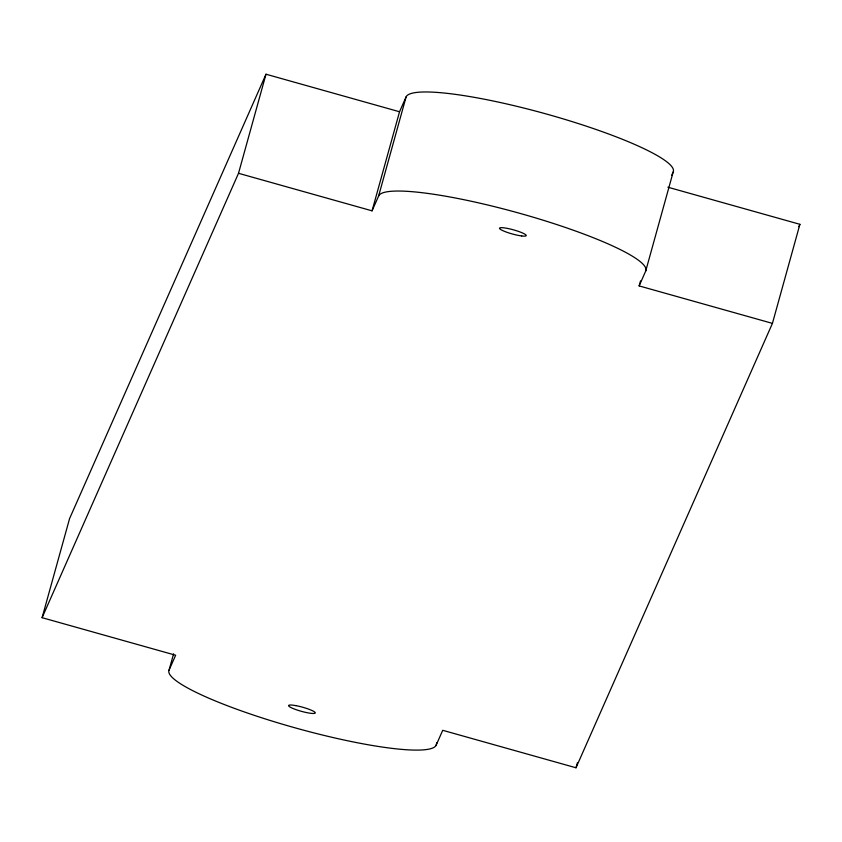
<?xml version="1.0" encoding="UTF-8"?>
<svg xmlns="http://www.w3.org/2000/svg" width="842" height="842" viewBox="0 0 842 842"><rect width="100%" height="100%" fill="white"/><g stroke="black" fill="none" stroke-linecap="round" stroke-linejoin="round"><path stroke-width="1.26" d="M772.43 323.381L576.002 767.778L442.724 730.309L436.145 745.191A138.751 21.471 15.5 0 1 293.837 727.488A138.751 21.471 15.5 0 1 169.063 670.116L175.641 655.234L42.1 617.691L69.57 518.619L265.998 74.222L399.54 111.765L406.107 96.883A138.751 21.471 15.5 0 1 548.426 114.586A138.751 21.471 15.5 0 1 673.2 171.957L645.719 271.029L639.141 285.912L772.43 323.381L799.9 224.309L667.874 187.198M42.1 617.691L238.518 173.294L265.998 74.222M169.063 670.116L173.589 653.813M238.518 173.294L372.059 210.837L399.54 111.765M372.059 210.837L378.637 195.954L406.107 96.883M436.145 745.191L436.851 742.686M639.141 285.912L640.541 280.902M576.002 767.778L577.402 762.768M671.674 175.399L673.2 171.957M798.837 226.709L799.9 224.309M378.637 195.954A138.751 21.471 15.5 0 1 520.945 213.657A138.751 21.471 15.5 0 1 645.719 271.029M521.703 235.96L518.798 235.497A13.872 2.147 15.5 0 1 505.442 231.75L502.821 230.655A13.872 2.147 15.5 0 1 504.053 227.845A13.872 2.147 15.5 0 1 522.945 233.16A13.872 2.147 15.5 0 1 521.703 235.96M295.984 705.649L293.079 705.186A13.872 2.147 15.5 0 0 291.848 707.985A13.872 2.147 15.5 0 0 310.73 713.3A13.872 2.147 15.5 0 0 311.972 710.49L309.34 709.396A13.872 2.147 15.5 0 0 295.984 705.649"/></g></svg>
